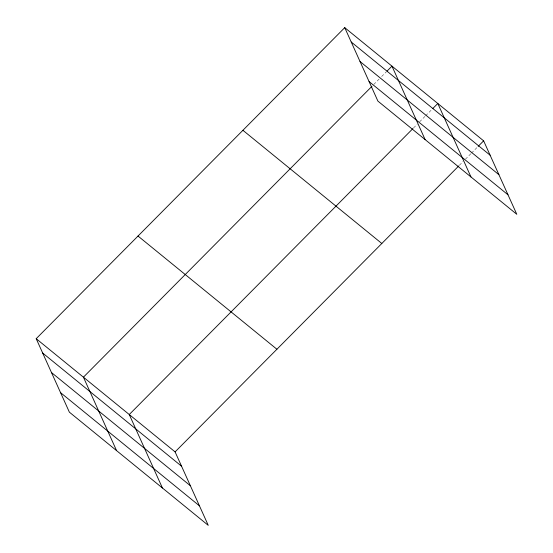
<?xml version="1.0" encoding="UTF-8"?>
<svg xmlns="http://www.w3.org/2000/svg" width="553" height="553" viewBox="0 0 553 553"><rect width="100%" height="100%" fill="white"/><g stroke="black" fill="none" stroke-linecap="round" stroke-linejoin="round"><path stroke-width="0.41" stroke-dasharray="2.77 2.07" d="M373.78 84.464L379.234 78.968M381.66 76.521L386.506 71.634M413.554 127.93L417.197 124.266M419.616 121.819L425.07 116.324M425.679 115.715L431.741 109.605M459.391 165.285L463.027 161.621M465.453 159.174L470.907 153.679M471.515 153.07L477.578 146.96"/><path stroke-width="0.83" d="M36.194 338.692L175.094 451.891L208.26 525.35L69.367 412.151L36.194 338.692L344.74 27.65L483.633 140.849L516.806 214.308L377.906 101.109L344.74 27.65M371.962 86.303L83.42 377.181L116.586 450.64M387.114 71.026L391.966 66.139L425.133 139.598M412.953 128.545L129.257 414.536L162.423 487.995M432.951 108.381L437.803 103.494L470.969 176.953M175.094 451.891L458.79 165.9M478.179 146.345L483.633 140.849M351.21 41.993L490.11 155.193M360.024 61.501L498.924 174.7M369.1 81.602L508 194.801M242.919 130.294L381.819 243.493M138.015 236.048L276.915 349.247M42.671 353.035L181.571 466.227M51.477 372.542L190.377 485.741M60.553 392.644L199.453 505.843"/></g></svg>
